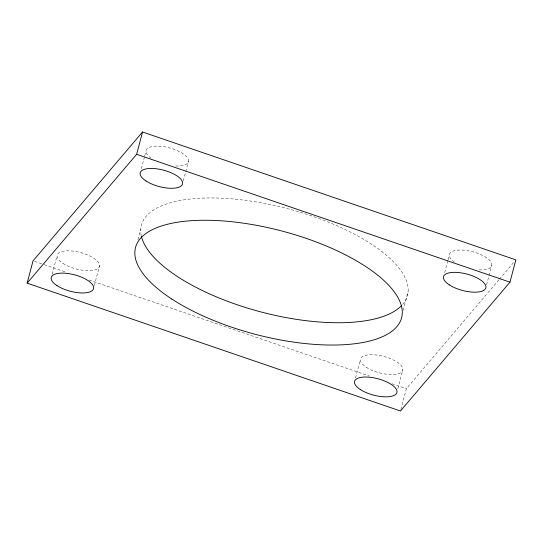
<?xml version="1.0" encoding="UTF-8"?>
<svg xmlns="http://www.w3.org/2000/svg" width="543" height="543" viewBox="0 0 543 543"><rect width="100%" height="100%" fill="white"/><g stroke="black" fill="none" stroke-linecap="round" stroke-linejoin="round"><path stroke-width="0.41" stroke-dasharray="2.71 2.04" d="M52.196 274.127L57.035 255.807M94.312 285.577L99.573 265.67M141.37 168.656L144.526 156.71M144.737 155.909L145.999 151.13M138.017 239.707L140.752 229.356M183.276 180.907L188.536 160.993M355.516 378.023L360.355 359.704M403.089 310.46L408.139 291.347M397.843 388.679L402.892 369.566M400.89 409.408L406.361 388.7L498.881 279.842M444.69 272.552L447.846 260.606M448.056 259.812L449.319 255.034M486.596 284.803L491.856 264.896M499.424 279.197L513.658 262.452M34.643 261.38L43.454 264.393M44.255 264.672L65.886 272.077M89.12 280.039L369.511 376.082M391.937 383.765L406.361 388.7M141.214 235.492A137.603 53.323 14.8 0 1 287.709 208.702A137.603 53.323 14.8 0 1 402.777 304.304M454.45 262.065A21.89 8.484 14.8 0 1 458.747 250.079A21.89 8.484 14.8 0 1 489.555 260.219A21.89 8.484 14.8 0 1 477.888 269.783M151.13 158.169A21.89 8.484 14.8 0 1 155.427 146.182A21.89 8.484 14.8 0 1 186.235 156.323A21.89 8.484 14.8 0 1 174.568 165.886M366.233 367.244A21.89 8.484 14.8 0 0 402.044 371.629A21.89 8.484 14.8 0 0 376.604 355.041A21.89 8.484 14.8 0 0 366.233 367.244M62.913 263.341A21.89 8.484 14.8 0 0 98.717 267.733A21.89 8.484 14.8 0 0 73.285 251.144A21.89 8.484 14.8 0 0 62.913 263.341"/><path stroke-width="0.81" d="M27.15 283.127L33.042 260.83L142.531 131.997L515.85 259.873L509.958 282.17L400.469 411.003L27.15 283.127L136.639 154.3L142.531 131.997M136.639 154.3L509.958 282.17M401.291 305.919A137.603 53.323 14.8 0 1 259.635 311.587A137.603 53.323 14.8 0 1 141.384 236.286M171.798 299.023A137.603 53.323 14.8 0 0 396.885 326.608A137.603 53.323 14.8 0 0 236.986 222.318A137.603 53.323 14.8 0 0 171.798 299.023M449.299 284.865A21.89 8.484 14.8 0 0 485.109 289.256A21.89 8.484 14.8 0 0 459.67 272.661A21.89 8.484 14.8 0 0 449.299 284.865M360.342 389.541A21.89 8.484 14.8 0 0 396.152 393.926A21.89 8.484 14.8 0 0 370.713 377.337A21.89 8.484 14.8 0 0 360.342 389.541M57.022 285.645A21.89 8.484 14.8 0 0 92.826 290.03A21.89 8.484 14.8 0 0 67.393 273.441A21.89 8.484 14.8 0 0 57.022 285.645M145.979 180.968A21.89 8.484 14.8 0 0 181.79 185.353A21.89 8.484 14.8 0 0 156.35 168.764A21.89 8.484 14.8 0 0 145.979 180.968"/></g></svg>
